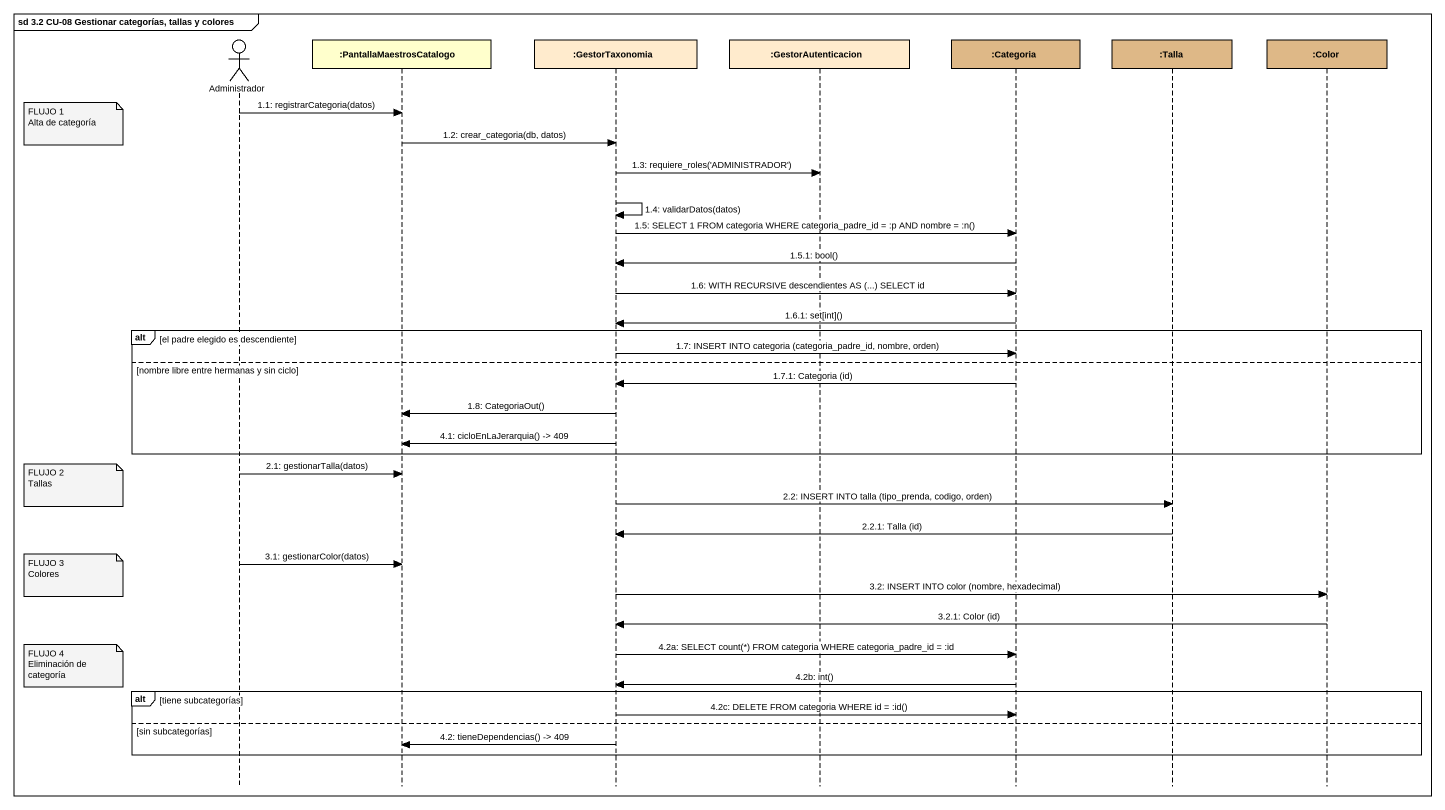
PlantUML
@startuml
mainframe sd 3.2 CU-08 Gestionar categorías, tallas y colores
hide footbox
actor Administrador
participant ":PantallaMaestrosCatalogo" as PantallaMaestrosCatalogo
participant ":GestorTaxonomia" as GestorTaxonomia #FFEBCD
participant ":GestorAutenticacion" as GestorAutenticacion #FFEBCD
participant ":Categoria" as Categoria #DEB887
participant ":Talla" as Talla #DEB887
participant ":Color" as Color #DEB887

Administrador -> PantallaMaestrosCatalogo : 1.1: registrarCategoria(datos)
note left of Administrador
  FLUJO 1
  Alta de categoría
end note
PantallaMaestrosCatalogo -> GestorTaxonomia : 1.2: crear_categoria(db, datos)
GestorTaxonomia -> GestorAutenticacion : 1.3: requiere_roles('ADMINISTRADOR')
GestorTaxonomia -> GestorTaxonomia : 1.4: validarDatos(datos)
GestorTaxonomia -> Categoria : 1.5: SELECT 1 FROM categoria WHERE categoria_padre_id = :p AND nombre = :n()
Categoria -> GestorTaxonomia : 1.5.1: bool()
GestorTaxonomia -> Categoria : 1.6: WITH RECURSIVE descendientes AS (...) SELECT id
Categoria -> GestorTaxonomia : 1.6.1: set[int]()
alt el padre elegido es descendiente
  GestorTaxonomia -> Categoria : 1.7: INSERT INTO categoria (categoria_padre_id, nombre, orden)
else nombre libre entre hermanas y sin ciclo
  Categoria -> GestorTaxonomia : 1.7.1: Categoria (id)
  GestorTaxonomia -> PantallaMaestrosCatalogo : 1.8: CategoriaOut()
  GestorTaxonomia -> PantallaMaestrosCatalogo : 4.1: cicloEnLaJerarquia() -> 409
end
Administrador -> PantallaMaestrosCatalogo : 2.1: gestionarTalla(datos)
note left of Administrador
  FLUJO 2
  Tallas
end note
GestorTaxonomia -> Talla : 2.2: INSERT INTO talla (tipo_prenda, codigo, orden)
Talla -> GestorTaxonomia : 2.2.1: Talla (id)
Administrador -> PantallaMaestrosCatalogo : 3.1: gestionarColor(datos)
note left of Administrador
  FLUJO 3
  Colores
end note
GestorTaxonomia -> Color : 3.2: INSERT INTO color (nombre, hexadecimal)
Color -> GestorTaxonomia : 3.2.1: Color (id)
GestorTaxonomia -> Categoria : 4.2a: SELECT count(*) FROM categoria WHERE categoria_padre_id = :id
note left of Administrador
  FLUJO 4
  Eliminación de categoría
end note
Categoria -> GestorTaxonomia : 4.2b: int()
alt tiene subcategorías
  GestorTaxonomia -> Categoria : 4.2c: DELETE FROM categoria WHERE id = :id()
else sin subcategorías
  GestorTaxonomia -> PantallaMaestrosCatalogo : 4.2: tieneDependencias() -> 409
end
@enduml
